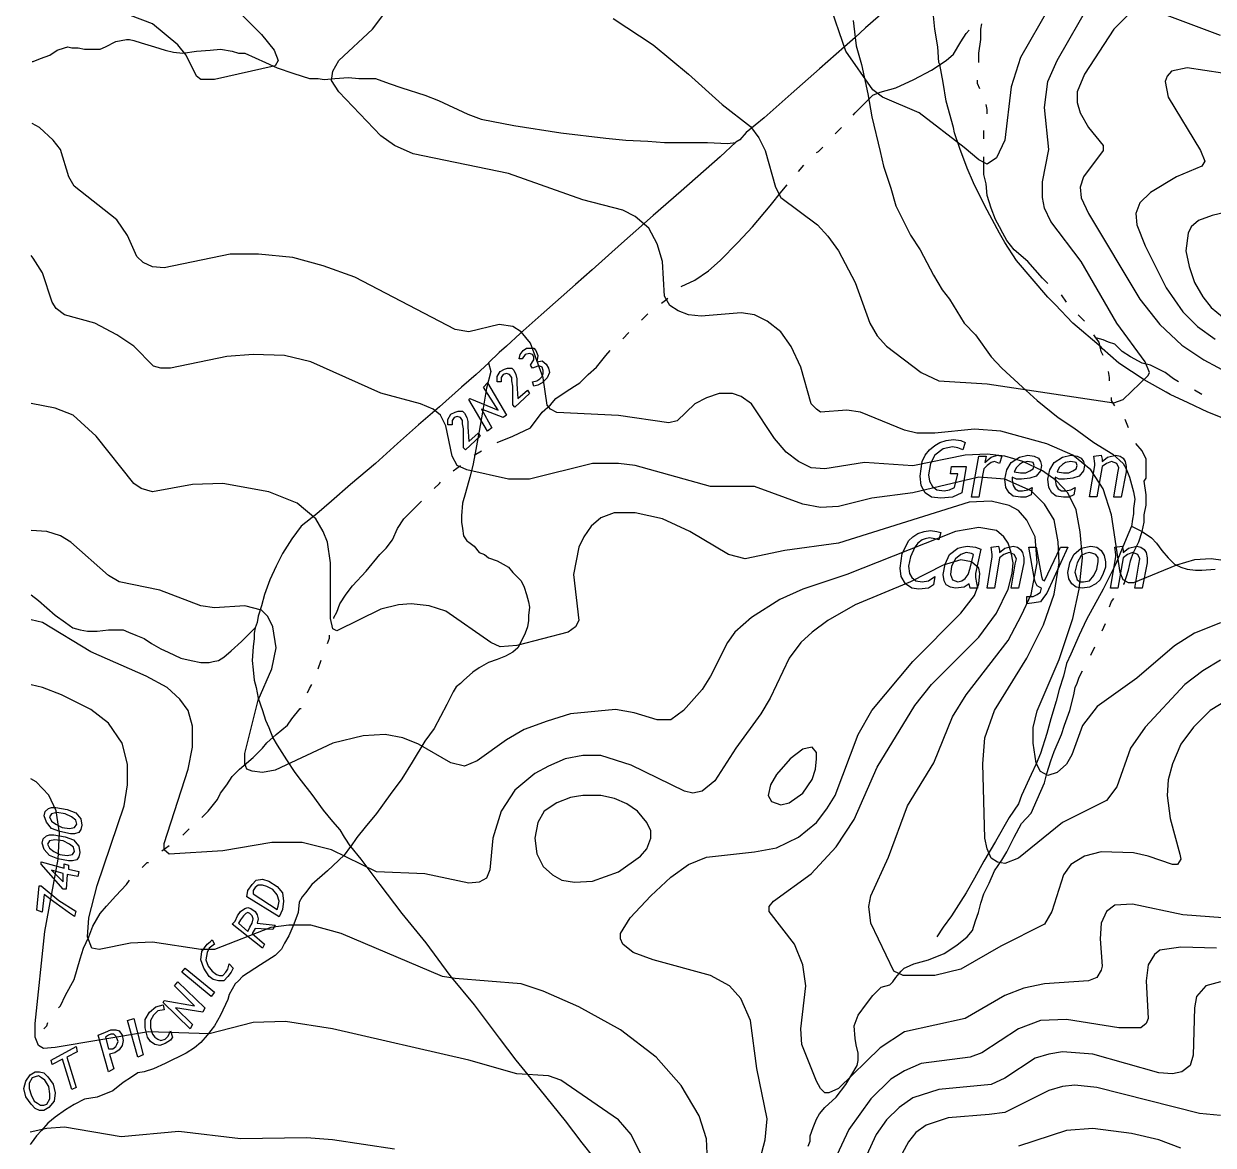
# Model space of a CAD drawing. Extents: x -4.4 to 64.9, y -5.9 to 77.3.
# Drawn here: x 0.01 to 6, y 19.39 to 25.04 of the extents above; entities that cross this region are included whole.
import ezdxf

# ---------------------------------------------------------------- set-up
doc = ezdxf.new("R2010")
doc.units = 0
for name, color, linetype in [('7000-7200', 7, 'CONTINUOUS'), ('7200-7400', 7, 'CONTINUOUS'), ('7400-7600', 7, 'CONTINUOUS'), ('Elevations', 7, 'CONTINUOUS'), ('Labels', 7, 'CONTINUOUS'), ('roads', 7, 'CONTINUOUS'), ('topo', 7, 'CONTINUOUS'), ('water', 7, 'CONTINUOUS')]:
    doc.layers.add(name, color=color, linetype=linetype)

msp = doc.modelspace()

# ---------------------------------------------------------------- linework, layer by layer
at = {"layer": '7000-7200', "color": 2}
for points in [[(2.973785, 25.065234), (3.174135, 24.933423), (3.353404, 24.785794), (3.522123, 24.632894), (3.664514, 24.522174), (3.706694, 24.464174), (3.738333, 24.400902), (3.791054, 24.216373), (3.817433, 24.163642), (4.001961, 24.026564), (4.054692, 23.968562), (4.107413, 23.894754), (4.191773, 23.736573), (4.265581, 23.530952), (4.302493, 23.467682), (4.349941, 23.414953), (4.523942, 23.283143), (4.613572, 23.240974), (4.856102, 23.225152), (5.494113, 23.13024), (5.541561, 23.146062), (5.668103, 23.267332), (5.673368, 23.283154), (5.652281, 23.335882), (5.509922, 23.530962), (5.330622, 23.842033), (5.177722, 24.042394), (5.146083, 24.110934), (5.135552, 24.163653), (5.135552, 24.242744), (5.167183, 24.406193), (5.146096, 24.617085), (5.161918, 24.748892), (5.209368, 24.854345), (5.378088, 25.149604)], [(5.167247, 25.117481), (5.024898, 24.86968), (4.977437, 24.72205), (4.945806, 24.453152), (4.903627, 24.363521), (4.856176, 24.331891), (4.813996, 24.352978), (4.740178, 24.416248), (4.513467, 24.590238), (4.328928, 24.669319), (4.281477, 24.706228), (4.144346, 24.901308), (4.059987, 25.14912)], [(6.031947, 24.980112), (5.763059, 25.08028), (5.652339, 25.101368), (5.567979, 25.085546), (5.494169, 25.011724), (5.346528, 24.785016), (5.30963, 24.695375), (5.30963, 24.642654), (5.325452, 24.589936), (5.367621, 24.516115), (5.441442, 24.426484), (5.441442, 24.400132), (5.341261, 24.268324), (5.325439, 24.215593), (5.330704, 24.162872), (5.367603, 24.083783), (5.625952, 23.651443), (5.726134, 23.524903), (5.836854, 23.419454), (5.947572, 23.345643), (6.084703, 23.271824)], [(1.096865, 25.09088), (1.202315, 24.98543), (1.265585, 24.906338), (1.286672, 24.853617), (1.27085, 24.827265), (0.96505, 24.758714), (0.896509, 24.758714), (0.875422, 24.774536), (0.822693, 24.879986), (0.780511, 24.932717), (0.653982, 25.038167), (0.543251, 25.080336)], [(6.142723, 22.32278), (5.984505, 22.343867), (5.900153, 22.338602), (5.810515, 22.312249), (5.594345, 22.222619), (5.567993, 22.222619), (5.54164, 22.238441), (5.525818, 22.27534), (5.483638, 22.565331), (5.441458, 22.697141), (5.378189, 22.792042), (5.288558, 22.865861), (5.156748, 22.923852), (4.924756, 22.987122), (4.792949, 22.997679), (4.592598, 22.976592), (4.502968, 22.976592), (4.439698, 22.992414), (4.218247, 23.082054), (4.149667, 23.092585), (4.017857, 23.082054), (3.99677, 23.097877), (3.970391, 23.124255), (3.917673, 23.308786), (3.870222, 23.414236), (3.817493, 23.488055), (3.748953, 23.540776), (3.685681, 23.572407), (3.617143, 23.582964), (3.416793, 23.567142), (3.353523, 23.572407), (3.300791, 23.593494), (3.258611, 23.619873), (3.232259, 23.667313), (3.221729, 23.841313), (3.19535, 23.930944), (3.15317, 24.010033), (3.084629, 24.068024), (3.02136, 24.099663), (2.821009, 24.152384), (2.446671, 24.284194), (1.966831, 24.384373), (1.87192, 24.426553), (1.803379, 24.474004), (1.592491, 24.695444), (1.555581, 24.753443), (1.560846, 24.800894), (1.592477, 24.853622), (1.761197, 25.011793), (1.813928, 25.080333)], [(6.042573, 24.790181), (5.863273, 24.816533), (5.784181, 24.800711), (5.763094, 24.774332), (5.752537, 24.74798), (5.768359, 24.668898), (5.931808, 24.4), (5.952895, 24.347279), (5.937073, 24.320926), (5.810534, 24.268197), (5.678723, 24.189108), (5.626005, 24.136387), (5.604918, 24.083658), (5.610183, 24.025667), (5.652363, 23.920217), (5.757813, 23.709318), (5.842175, 23.588057), (5.915983, 23.514238), (6.005664, 23.450968)], [(6.032, 22.022189), (5.90019, 21.96946), (5.800011, 21.906191), (5.610202, 21.742749), (5.409851, 21.60039), (5.33604, 21.50549), (5.283312, 21.35786), (5.256959, 21.31041), (5.209509, 21.26823), (5.162058, 21.252408), (5.125149, 21.273495), (5.104062, 21.315675), (5.08824, 21.415854), (5.08824, 21.494946), (5.109327, 21.579295), (5.220047, 21.837645), (5.288585, 22.043274), (5.320226, 22.190906), (5.336048, 22.349074), (5.325491, 22.480884), (5.304404, 22.591604), (5.262224, 22.675964), (5.204233, 22.739234), (5.135682, 22.786684), (5.035513, 22.834145), (4.945883, 22.860498), (4.856242, 22.871028), (4.745522, 22.865763), (4.481905, 22.813031), (4.239374, 22.828853), (4.038974, 22.797215), (3.970433, 22.80248), (3.907163, 22.834111), (3.843894, 22.881561), (3.785894, 22.950101), (3.669904, 23.124102), (3.617172, 23.161001), (3.574992, 23.176823), (3.506455, 23.176823), (3.443182, 23.155736), (3.385193, 23.124107), (3.295553, 23.039748), (3.253383, 23.029191), (3.000304, 23.0661), (2.689223, 23.081922), (2.657595, 23.097744), (2.641772, 23.118832), (2.620685, 23.255923), (2.557415, 23.429913), (2.509965, 23.487901), (2.467785, 23.51428), (2.399245, 23.524811), (2.246297, 23.487901), (2.177757, 23.498458), (1.671606, 23.762079), (1.513425, 23.820081), (1.360525, 23.86226), (1.186535, 23.878083), (1.044176, 23.878083), (0.712015, 23.809542), (0.654016, 23.814807), (0.606566, 23.835895), (0.574935, 23.867526), (0.527476, 23.972975), (0.474756, 24.052065), (0.258535, 24.220784), (0.232183, 24.268234), (0.190003, 24.405326), (0.153104, 24.452776), (0.084553, 24.516046), (0.047533, 24.537186)]]:
    msp.add_lwpolyline(points, dxfattribs=at)
at = {"layer": '7200-7400', "color": 2}
for points in [[(6.195465, 24.121549), (5.989794, 24.074099), (5.921254, 24.047747), (5.884355, 24.016108), (5.868533, 23.984477), (5.857976, 23.894839), (5.873798, 23.815757), (5.900151, 23.736668), (5.94233, 23.662857), (5.98451, 23.610128), (6.042552, 23.562678)], [(6.031971, 21.833356), (5.94233, 21.780625), (5.8527, 21.712084), (5.652352, 21.495914), (5.578531, 21.390465), (5.509991, 21.195385), (5.457272, 21.126844), (5.235822, 21.016124), (5.014381, 20.836856), (4.945841, 20.810503), (4.908931, 20.815769), (4.877301, 20.836856), (4.856213, 20.884304), (4.845656, 20.937035), (4.835126, 21.311375), (4.845656, 21.443186), (4.893117, 21.580274), (5.056556, 21.843894), (5.140915, 22.012614), (5.193647, 22.165514), (5.219999, 22.323685), (5.214734, 22.429134), (5.193647, 22.539854), (5.146186, 22.618946), (5.077646, 22.687484), (4.945836, 22.745486), (4.814025, 22.756016), (4.481868, 22.676938), (4.276236, 22.650585), (4.107516, 22.608405), (4.017847, 22.60314), (3.928206, 22.618962), (3.685675, 22.7086), (3.464235, 22.7086), (3.084616, 22.814042), (3.000256, 22.824599), (2.868446, 22.824599), (2.552097, 22.74551), (2.446648, 22.74551), (2.235756, 22.792957), (2.188255, 22.814045), (2.161903, 22.861503), (2.130264, 23.014393), (2.103912, 23.067124), (2.067002, 23.098752), (2.003732, 23.125131), (1.803382, 23.177852), (1.450131, 23.336031), (1.318321, 23.367662), (1.160143, 23.372927), (1.028333, 23.36237), (0.743623, 23.304381), (0.696172, 23.304381), (0.659263, 23.314912), (0.559081, 23.415093), (0.474721, 23.473093), (0.363961, 23.531092), (0.211061, 23.573264), (0.168881, 23.604903), (0.147794, 23.636534), (0.100344, 23.784163), (0.052885, 23.857974), (0.042276, 23.871362)], [(6.074228, 21.638043), (5.97928, 21.580044), (5.894917, 21.495695), (5.83165, 21.411335), (5.789467, 21.311153), (5.76838, 21.232064), (5.763115, 21.152985), (5.778937, 21.036984), (5.826387, 20.857724), (5.831653, 20.831371), (5.815831, 20.805019), (5.789452, 20.805019), (5.668193, 20.847188), (5.594372, 20.86301), (5.430933, 20.868275), (5.346573, 20.847188), (5.278033, 20.805019), (5.241124, 20.752287), (5.183122, 20.567748), (5.146212, 20.504478), (4.924772, 20.393758), (4.724422, 20.277767), (4.592612, 20.246129), (4.434433, 20.246129), (4.386983, 20.267216), (4.270992, 20.509746), (4.260435, 20.594106), (4.270992, 20.646827), (4.360622, 20.841907), (4.455523, 21.100256), (4.587344, 21.316426), (4.682242, 21.548416), (4.750782, 21.659136), (4.961684, 21.933308), (5.030222, 22.059847), (5.077672, 22.165286), (5.109314, 22.323468), (5.098757, 22.455278), (5.056577, 22.539637), (5.014397, 22.587088), (4.966947, 22.61344), (4.877316, 22.634528), (4.766596, 22.629262), (4.107538, 22.423634), (3.838597, 22.386724), (3.638246, 22.344544), (3.553886, 22.365632), (3.358807, 22.48163), (3.221729, 22.5449), (3.084637, 22.576531), (2.979188, 22.576531), (2.910647, 22.550178), (2.863197, 22.507999), (2.826288, 22.45527), (2.799935, 22.402549), (2.773583, 22.265468), (2.799935, 22.033479), (2.784113, 22.00184), (2.747212, 21.975488), (2.488862, 21.906947), (2.404502, 21.901682), (2.357044, 21.922769), (2.130293, 22.08094), (2.045933, 22.107292), (1.956293, 22.117849), (1.893023, 22.112584), (1.803393, 22.091497), (1.581952, 21.980785), (1.560865, 21.991315), (1.550308, 22.044044), (1.550308, 22.323476), (1.534486, 22.428925), (1.513399, 22.481654), (1.476489, 22.544924), (1.381588, 22.624005), (1.239229, 22.682004), (1.00724, 22.724184), (0.85434, 22.718919), (0.65399, 22.68201), (0.59599, 22.697832), (0.559078, 22.724211), (0.369229, 22.96146), (0.253238, 23.06691), (0.163611, 23.103822), (0.042379, 23.127132)], [(6.111066, 20.53082), (5.842127, 20.551908), (5.589048, 20.604626), (5.499418, 20.599361), (5.457238, 20.56773), (5.430886, 20.50973), (5.42562, 20.430638), (5.436151, 20.293558), (5.430886, 20.27247), (5.409798, 20.235561), (5.367618, 20.219739), (5.146178, 20.203917), (5.040728, 20.18283), (4.945828, 20.145918), (4.745467, 20.029919), (4.439666, 19.961379), (4.318397, 19.882289), (4.107509, 19.676669), (4.060008, 19.655581), (4.038921, 19.655581), (4.017833, 19.676669), (3.996746, 19.713578), (3.922935, 19.898109), (3.91767, 19.977198), (3.944023, 20.193368), (3.9282, 20.298818), (3.886021, 20.40427), (3.759481, 20.567719), (3.759481, 20.594072), (3.780568, 20.620424), (3.970378, 20.757505), (4.096917, 20.894596), (4.186598, 21.031676), (4.302588, 21.295297), (4.492398, 21.606375), (4.576758, 21.711825), (4.814017, 21.949085), (4.903648, 22.070346), (4.961647, 22.191615), (4.982734, 22.270704), (4.988, 22.323425), (4.977443, 22.376146), (4.961621, 22.423604), (4.940533, 22.455235), (4.903635, 22.486874), (4.814004, 22.502696), (4.698006, 22.481609), (4.149625, 22.265439), (3.928185, 22.191628), (3.812194, 22.138907), (3.669835, 22.049269), (3.585475, 21.975458), (3.548566, 21.922738), (3.464203, 21.754018), (3.422034, 21.685467), (3.327125, 21.580028), (3.263855, 21.53257), (3.195315, 21.53257), (3.079324, 21.569479), (2.984416, 21.585301), (2.757705, 21.564214), (2.641704, 21.527305), (2.525716, 21.485125), (2.436085, 21.432404), (2.288456, 21.326954), (2.225136, 21.300602), (2.156595, 21.316424), (1.993154, 21.411335), (1.914065, 21.442966), (1.824435, 21.458788), (1.713715, 21.453523), (1.560815, 21.416613), (1.270823, 21.279533), (1.207554, 21.268976), (1.154835, 21.274241), (1.128456, 21.284798), (1.117926, 21.311151), (1.117926, 21.363879), (1.186466, 21.63277), (1.255007, 21.790941), (1.276094, 21.89639), (1.260272, 22.00184), (1.233893, 22.054569), (1.202264, 22.0862), (1.117902, 22.107287), (0.965005, 22.096757), (0.896464, 22.107287), (0.690833, 22.186376), (0.485215, 22.228556), (0.432483, 22.260187), (0.242634, 22.428907), (0.189903, 22.460548), (0.121362, 22.481635), (0.042323, 22.486292)], [(3.69088, 19.233785), (3.73833, 19.418327), (3.748887, 19.523776), (3.696158, 19.776856), (3.664527, 20.019386), (3.617069, 20.130106), (3.559078, 20.193376), (3.464169, 20.246105), (3.174188, 20.325186), (3.074009, 20.362095), (3.021288, 20.404275), (3.010731, 20.430628), (3.010731, 20.457007), (3.058179, 20.536085), (3.163631, 20.646806), (3.263811, 20.741714), (3.353441, 20.804987), (3.443071, 20.841886), (3.685609, 20.868265), (3.796329, 20.889352), (3.90705, 20.94207), (3.99668, 21.015891), (4.049401, 21.084432), (4.091581, 21.152972), (4.207619, 21.45877), (4.276159, 21.580041), (4.481791, 21.827842), (4.724321, 22.07038), (4.792861, 22.160011), (4.813949, 22.218002), (4.81924, 22.270731), (4.813949, 22.297083), (4.777047, 22.328722), (4.724318, 22.339253), (4.634688, 22.3129), (4.471247, 22.22854), (4.191807, 22.11255), (4.054677, 22.03346), (3.975587, 21.975461), (3.917588, 21.92274), (3.859597, 21.843651), (3.764688, 21.643301), (3.717238, 21.564211), (3.590698, 21.390221), (3.485248, 21.22677), (3.421978, 21.174051), (3.374528, 21.163521), (3.332348, 21.174051), (3.063457, 21.305862), (2.910557, 21.353309), (2.820917, 21.353309), (2.731286, 21.337487), (2.646927, 21.300578), (2.578386, 21.263668), (2.478207, 21.179306), (2.409667, 21.073856), (2.367487, 20.936776), (2.351665, 20.778597), (2.335843, 20.736417), (2.298931, 20.71533), (2.246162, 20.710065), (2.024722, 20.757515), (1.782191, 20.768046), (1.555473, 20.878766), (1.40784, 20.915675), (1.25494, 20.915675), (1.007142, 20.873498), (0.738241, 20.857676), (0.711888, 20.878763), (0.711888, 20.910405), (0.83316, 21.284743), (0.854247, 21.395473), (0.854247, 21.500915), (0.83316, 21.580004), (0.79098, 21.638004), (0.72771, 21.696003), (0.622258, 21.753994), (0.342771, 21.875263), (0.100241, 22.022893), (0.042209, 22.036704)], [(3.448334, 19.312583), (3.443068, 19.423304), (3.406159, 19.539294), (3.316529, 19.692205), (3.189989, 19.834553), (3.010729, 19.971634), (2.799829, 20.087635), (2.620569, 20.166724), (2.509849, 20.203623), (2.17764, 20.229976), (2.114371, 20.240533), (1.602939, 20.456703), (1.450039, 20.498882), (1.339319, 20.498882), (1.249688, 20.488326), (0.96497, 20.377605), (0.89643, 20.377605), (0.6539, 20.414517), (0.543179, 20.409252), (0.384959, 20.377611), (0.3481, 20.382902), (0.326959, 20.440891), (0.332251, 20.535802), (0.374431, 20.699243), (0.511551, 21.099952), (0.527373, 21.205402), (0.527373, 21.310852), (0.501021, 21.416301), (0.43248, 21.516473), (0.3428, 21.585013), (0.19517, 21.658832), (0.10027, 21.695744), (0.04235, 21.70937)], [(6.010826, 20.383199), (5.831528, 20.388464), (5.726076, 20.372642), (5.699723, 20.351554), (5.668085, 20.298834), (5.657554, 20.219744), (5.668085, 20.029935), (5.657554, 20.003582), (5.631175, 19.982495), (5.520455, 19.982495), (5.256835, 20.024675), (5.125025, 20.01941), (5.014304, 19.97723), (4.829765, 19.855961), (4.771764, 19.834873), (4.523965, 19.803235), (4.439606, 19.766325), (4.371065, 19.724145), (4.270883, 19.623974), (4.160166, 19.471074), (4.086305, 19.312893)], [(6.031895, 20.214188), (5.958076, 20.193101), (5.910625, 20.140369), (5.900095, 20.082381), (5.89483, 19.84511), (5.879008, 19.792389), (5.836828, 19.760761), (5.789377, 19.750204), (5.720827, 19.755469), (5.388669, 19.850381), (5.235769, 19.860911), (5.167228, 19.850381), (5.098688, 19.829293), (4.945788, 19.729112), (4.877237, 19.697483), (4.613617, 19.671104), (4.481809, 19.628924), (4.413269, 19.581474), (4.349999, 19.518204), (4.297268, 19.444393), (4.249817, 19.338944)]]:
    msp.add_lwpolyline(points, dxfattribs=at)
at = {"layer": '7400-7600', "color": 2}
for points in [[(1.871859, 19.370524), (1.560788, 19.417964), (1.428978, 19.428521), (1.09681, 19.423256), (0.785739, 19.460168), (0.495748, 19.433815), (0.21099, 19.481266), (0.12136, 19.476001), (0.037018, 19.456157)], [(5.831549, 19.375803), (5.720827, 19.417975), (5.583738, 19.449614), (5.388658, 19.475966), (5.256848, 19.465409), (5.014318, 19.386328)]]:
    msp.add_lwpolyline(points, dxfattribs=at)
at = {"layer": 'Elevations', "color": 1}
for points in [[(0.266685, 21.065671), (0.293037, 21.034054), (0.298302, 21.002409), (0.293037, 20.981243), (0.282507, 20.965368), (0.261419, 20.960076), (0.240332, 20.960076), (0.187601, 20.970659), (0.145421, 20.986534), (0.119068, 21.018179), (0.108538, 21.049796), (0.113803, 21.070963), (0.129625, 21.086838), (0.145447, 21.09213), (0.166535, 21.09213), (0.224536, 21.081546)], [(0.198144, 20.991853), (0.235054, 20.986561), (0.261406, 20.991853), (0.271937, 21.007728), (0.266671, 21.028894), (0.245584, 21.044769), (0.213953, 21.060644), (0.171773, 21.065936), (0.145421, 21.060644), (0.134864, 21.044769), (0.145421, 21.023603), (0.166508, 21.007728)], [(0.256144, 20.928591), (0.282496, 20.896973), (0.287761, 20.865329), (0.282496, 20.844162), (0.271939, 20.828287), (0.250852, 20.822995), (0.229765, 20.822995), (0.177046, 20.833579), (0.134867, 20.849454), (0.108514, 20.881071), (0.097957, 20.912716), (0.103222, 20.933882), (0.119044, 20.949757), (0.134867, 20.955049), (0.155954, 20.955049), (0.213943, 20.944466)], [(0.187593, 20.854772), (0.224505, 20.84948), (0.250857, 20.854772), (0.261414, 20.870647), (0.256149, 20.891814), (0.235062, 20.907689), (0.203423, 20.923564), (0.161243, 20.928855), (0.13489, 20.923564), (0.12436, 20.907689), (0.13489, 20.886522), (0.155978, 20.870647)], [(0.092695, 20.817863), (0.208685, 20.786245), (0.208685, 20.807411), (0.229773, 20.80212), (0.229773, 20.780953), (0.282504, 20.77037), (0.277239, 20.743911), (0.22451, 20.754495), (0.219245, 20.680676), (0.203423, 20.680676), (0.092695, 20.8072)], [(0.145413, 20.775688), (0.203415, 20.717691), (0.203415, 20.759892)], [(0.092695, 20.696604), (0.182325, 20.622785), (0.266685, 20.57008), (0.261419, 20.543622), (0.235067, 20.559497), (0.198158, 20.585955), (0.155978, 20.617599), (0.108527, 20.654509), (0.097997, 20.564868), (0.071618, 20.575451), (0.082175, 20.69671)]]:
    msp.add_lwpolyline(points, close=True, dxfattribs=at)
at = {"layer": 'Labels', "color": 6}
for points in [[(2.583657, 23.393872), (2.594187, 23.367414), (2.588922, 23.33577), (2.615274, 23.341061), (2.636362, 23.325186), (2.646919, 23.30402), (2.652184, 23.282853), (2.641627, 23.256395), (2.615274, 23.229936), (2.594187, 23.219353), (2.5731, 23.214061), (2.567835, 23.235228), (2.588922, 23.24052), (2.604744, 23.251103), (2.615274, 23.261686), (2.62054, 23.277561), (2.62054, 23.293436), (2.615274, 23.309311), (2.604744, 23.314603), (2.594187, 23.314603), (2.567835, 23.30402), (2.557278, 23.319895), (2.567835, 23.33577), (2.5731, 23.346353), (2.5731, 23.362228), (2.567835, 23.372811), (2.552013, 23.378103), (2.530925, 23.372811), (2.515103, 23.351645), (2.499281, 23.351645), (2.504546, 23.372811), (2.520368, 23.393978), (2.53619, 23.404561), (2.557278, 23.404561), (2.5731, 23.404561)], [(2.472929, 23.293701), (2.483485, 23.272534), (2.488751, 23.251368), (2.488751, 23.224909), (2.494016, 23.151091), (2.541466, 23.193265), (2.552023, 23.17739), (2.478204, 23.108837), (2.467674, 23.11942), (2.467674, 23.214326), (2.462409, 23.240784), (2.462409, 23.256659), (2.451852, 23.272534), (2.43603, 23.277826), (2.420234, 23.272534), (2.409677, 23.256659), (2.409677, 23.235493), (2.38859, 23.235493), (2.38859, 23.261951), (2.404412, 23.288409), (2.425499, 23.298993), (2.441321, 23.304284), (2.462409, 23.304284)], [(2.341118, 23.230413), (2.436027, 23.06698), (2.420205, 23.056396), (2.309485, 23.098571), (2.362206, 23.003665), (2.341118, 22.98779), (2.246218, 23.145958), (2.251483, 23.151249), (2.393842, 23.093253), (2.320023, 23.209246)], [(2.225128, 23.07751), (2.235658, 23.056343), (2.240923, 23.035177), (2.240923, 23.008718), (2.246189, 22.934926), (2.293639, 22.977101), (2.304169, 22.961226), (2.230359, 22.892672), (2.219802, 22.903255), (2.219802, 22.998188), (2.214537, 23.024646), (2.214537, 23.040521), (2.204006, 23.056396), (2.188184, 23.061688), (2.172362, 23.056396), (2.161832, 23.040521), (2.161832, 23.019355), (2.140744, 23.019355), (2.140744, 23.045813), (2.156566, 23.072271), (2.177654, 23.082855), (2.193476, 23.088146), (2.214563, 23.088146)], [(4.745408, 22.929899), (4.734851, 22.89299), (4.708499, 22.903573), (4.682146, 22.908865), (4.634695, 22.898281), (4.592515, 22.866637), (4.571428, 22.824463), (4.560871, 22.766466), (4.566136, 22.734822), (4.581958, 22.708363), (4.603045, 22.692488), (4.639955, 22.687197), (4.666307, 22.692488), (4.69266, 22.703072), (4.708482, 22.771625), (4.67157, 22.771625), (4.676835, 22.808535), (4.750657, 22.808535), (4.729569, 22.676719), (4.68212, 22.655553), (4.624121, 22.650261), (4.576669, 22.655553), (4.545028, 22.676719), (4.523941, 22.713629), (4.518676, 22.761095), (4.523941, 22.797978), (4.529206, 22.834887), (4.545028, 22.866531), (4.566116, 22.89299), (4.592468, 22.914156), (4.618847, 22.930031), (4.650475, 22.940615), (4.687387, 22.945906), (4.724286, 22.940615)], [(4.929939, 22.861345), (4.919409, 22.824436), (4.893056, 22.835019), (4.877234, 22.829728), (4.856147, 22.813853), (4.840325, 22.797978), (4.835059, 22.771519), (4.813972, 22.655526), (4.77706, 22.655526), (4.813973, 22.86116), (4.850882, 22.86116), (4.845617, 22.829516), (4.877248, 22.855974), (4.908887, 22.866558)], [(5.125027, 22.834993), (5.130292, 22.813826), (5.125027, 22.787368), (5.10394, 22.76091), (5.072301, 22.750326), (5.030121, 22.745035), (5.003768, 22.745035), (4.982681, 22.755618), (4.982681, 22.739743), (4.987946, 22.713285), (4.998477, 22.69741), (5.014299, 22.686826), (5.035386, 22.686826), (5.061765, 22.692118), (5.082852, 22.702701), (5.077587, 22.665792), (5.051234, 22.655209), (5.024882, 22.655209), (4.987973, 22.6605), (4.966886, 22.676375), (4.951064, 22.702834), (4.945798, 22.745008), (4.956355, 22.792448), (4.977442, 22.829357), (5.019622, 22.855816), (5.061801, 22.866399), (5.093432, 22.861107), (5.11452, 22.850524)], [(4.993207, 22.782261), (5.024848, 22.77697), (5.0512, 22.77697), (5.072288, 22.787553), (5.08811, 22.798136), (5.093375, 22.814011), (5.08811, 22.829886), (5.061757, 22.835178), (5.035378, 22.829886), (5.019556, 22.819303), (5.003734, 22.803428)], [(5.341197, 22.834993), (5.346462, 22.813826), (5.341197, 22.787368), (5.32011, 22.76091), (5.288471, 22.750326), (5.246291, 22.745035), (5.219938, 22.745035), (5.198851, 22.755618), (5.198851, 22.739743), (5.204116, 22.713285), (5.214673, 22.69741), (5.230495, 22.686826), (5.251582, 22.686826), (5.277961, 22.692118), (5.299049, 22.702701), (5.293783, 22.665792), (5.267431, 22.655209), (5.241078, 22.655209), (5.204168, 22.6605), (5.183081, 22.676375), (5.167259, 22.702834), (5.161994, 22.745008), (5.17255, 22.792448), (5.193638, 22.829357), (5.235818, 22.855816), (5.277998, 22.866399), (5.309629, 22.861107), (5.330716, 22.850524)], [(5.209387, 22.782261), (5.241018, 22.77697), (5.267371, 22.77697), (5.288458, 22.787553), (5.30428, 22.798136), (5.309545, 22.814011), (5.30428, 22.829886), (5.277927, 22.835178), (5.251548, 22.829886), (5.235726, 22.819303), (5.219904, 22.803428)], [(5.552089, 22.834993), (5.557354, 22.808535), (5.557354, 22.782076), (5.530975, 22.655526), (5.494073, 22.655526), (5.51516, 22.776811), (5.520425, 22.803269), (5.509869, 22.824436), (5.483516, 22.835019), (5.457164, 22.824436), (5.436076, 22.808561), (5.409724, 22.655632), (5.372815, 22.655632), (5.399167, 22.813826), (5.399167, 22.82441), (5.393902, 22.861319), (5.430812, 22.866611), (5.436077, 22.845444), (5.436077, 22.834861), (5.46243, 22.856027), (5.50461, 22.866611), (5.525697, 22.861319), (5.541519, 22.850736)], [(4.624139, 22.476456), (4.613609, 22.439547), (4.592521, 22.444838), (4.566169, 22.45013), (4.545082, 22.444838), (4.529259, 22.439547), (4.508172, 22.423672), (4.49235, 22.402505), (4.471263, 22.355065), (4.460732, 22.307599), (4.465998, 22.27069), (4.476528, 22.249523), (4.497615, 22.233648), (4.529256, 22.228356), (4.560884, 22.233648), (4.592526, 22.254815), (4.587261, 22.21264), (4.560882, 22.196765), (4.513434, 22.191473), (4.476522, 22.196765), (4.444894, 22.217932), (4.423807, 22.254841), (4.418541, 22.297016), (4.429072, 22.370834), (4.444894, 22.402479), (4.460716, 22.434096), (4.481803, 22.455263), (4.508156, 22.471138), (4.539784, 22.481721), (4.571425, 22.487013), (4.603056, 22.481721)], [(4.824498, 22.392107), (4.798119, 22.270848), (4.798119, 22.249682), (4.803384, 22.223223), (4.808649, 22.196765), (4.771769, 22.196765), (4.766504, 22.217932), (4.740125, 22.202057), (4.697955, 22.196765), (4.671576, 22.202057), (4.650489, 22.21264), (4.639958, 22.233807), (4.634693, 22.265424), (4.645224, 22.318156), (4.666311, 22.365622), (4.708491, 22.39724), (4.729578, 22.402531), (4.755931, 22.407823), (4.798111, 22.402531)], [(5.035389, 22.376285), (5.040654, 22.349826), (5.040654, 22.323368), (5.014302, 22.196844), (4.9774, 22.196844), (4.998487, 22.318103), (5.003779, 22.344561), (4.993222, 22.365728), (4.966869, 22.376311), (4.940517, 22.365728), (4.91943, 22.349853), (4.893051, 22.19695), (4.856152, 22.19695), (4.882504, 22.355118), (4.882504, 22.365701), (4.877239, 22.402611), (4.914148, 22.407903), (4.919414, 22.386736), (4.919414, 22.376153), (4.945766, 22.397319), (4.987946, 22.407903), (5.009033, 22.402611), (5.024855, 22.392028)], [(5.262108, 22.402664), (5.156658, 22.170651), (5.140836, 22.149484), (5.125014, 22.128317), (5.093375, 22.123026), (5.056466, 22.117734), (5.056466, 22.154643), (5.088105, 22.154643), (5.109192, 22.165227), (5.125014, 22.17581), (5.130279, 22.196977), (5.119722, 22.202268), (5.109192, 22.20756), (5.098635, 22.228727), (5.09337, 22.249893), (5.067017, 22.402796), (5.103928, 22.402796), (5.13028, 22.255159), (5.135545, 22.239284), (5.146076, 22.233992), (5.225168, 22.402717)], [(5.430827, 22.386842), (5.446649, 22.360383), (5.451914, 22.328739), (5.451914, 22.302281), (5.441357, 22.270637), (5.425535, 22.239019), (5.404448, 22.217852), (5.372818, 22.201977), (5.335908, 22.196686), (5.304277, 22.201977), (5.28319, 22.217852), (5.267368, 22.244311), (5.262102, 22.275928), (5.272633, 22.323395), (5.29372, 22.365569), (5.33063, 22.397187), (5.37808, 22.40777), (5.409719, 22.402479)], [(5.657538, 22.376285), (5.662803, 22.349826), (5.662803, 22.323368), (5.636451, 22.196844), (5.599542, 22.196844), (5.620629, 22.318103), (5.625894, 22.344561), (5.615364, 22.365728), (5.589011, 22.376311), (5.562632, 22.365728), (5.541545, 22.349853), (5.515192, 22.19695), (5.478294, 22.19695), (5.504647, 22.355118), (5.504647, 22.365701), (5.499382, 22.402611), (5.536283, 22.407903), (5.541548, 22.386736), (5.541548, 22.376153), (5.567927, 22.397319), (5.610106, 22.407903), (5.631193, 22.402611), (5.646989, 22.392028)], [(4.682139, 22.239204), (4.708491, 22.228621), (4.729579, 22.233913), (4.745401, 22.244496), (4.761223, 22.265663), (4.771753, 22.29728), (4.787575, 22.365834), (4.777018, 22.371125), (4.750666, 22.376417), (4.724313, 22.365834), (4.697961, 22.344667), (4.676874, 22.307784), (4.671608, 22.265583)], [(5.309558, 22.239204), (5.32538, 22.228621), (5.341202, 22.228621), (5.372833, 22.233913), (5.39392, 22.260371), (5.409743, 22.291989), (5.415008, 22.328898), (5.415008, 22.350065), (5.404451, 22.36594), (5.388629, 22.371231), (5.372807, 22.376523), (5.351719, 22.371231), (5.330632, 22.360648), (5.309545, 22.323739), (5.298988, 22.276299), (5.30428, 22.255132)], [(1.239147, 20.720734), (1.281327, 20.694276), (1.30768, 20.662631), (1.312945, 20.620457), (1.30768, 20.578282), (1.291858, 20.541373), (1.128417, 20.641544), (1.133682, 20.673162), (1.154769, 20.704806), (1.175856, 20.725973), (1.207487, 20.731264)], [(1.160058, 20.657472), (1.281327, 20.578362), (1.286593, 20.594237), (1.291858, 20.620695), (1.281327, 20.652339), (1.26024, 20.678798), (1.228601, 20.694673), (1.207514, 20.699964), (1.186427, 20.699964), (1.170604, 20.689381), (1.160048, 20.673506)], [(1.170607, 20.567831), (1.181138, 20.551956), (1.186403, 20.53079), (1.181138, 20.509623), (1.270768, 20.49904), (1.260237, 20.477873), (1.170607, 20.483165), (1.154785, 20.456706), (1.218055, 20.403975), (1.207524, 20.382808), (1.054614, 20.504067), (1.059879, 20.509358), (1.070409, 20.519942), (1.08094, 20.5464), (1.096762, 20.567567), (1.117849, 20.583442), (1.133671, 20.588733), (1.149493, 20.583442)], [(1.086247, 20.509835), (1.133698, 20.46766), (1.144255, 20.488827), (1.154785, 20.509993), (1.16005, 20.53116), (1.154785, 20.547035), (1.144255, 20.557618), (1.133698, 20.56291), (1.123167, 20.557618), (1.11261, 20.547035), (1.096788, 20.525868)], [(0.975527, 20.251495), (0.991349, 20.246204), (1.007171, 20.246204), (1.022993, 20.262079), (1.03355, 20.277954), (1.038815, 20.304412), (1.059903, 20.283245), (1.049346, 20.262079), (1.033524, 20.240912), (1.012437, 20.219745), (0.986084, 20.219745), (0.959732, 20.225037), (0.938644, 20.240912), (0.912292, 20.283087), (0.89647, 20.325261), (0.901735, 20.367436), (0.928087, 20.404345), (0.943909, 20.414929), (0.954466, 20.425512), (0.964997, 20.404345), (0.938644, 20.383179), (0.928087, 20.362012), (0.922822, 20.325103), (0.933379, 20.293485), (0.954466, 20.267026)], [(0.964978, 20.161855), (0.949156, 20.140688), (0.801527, 20.261946), (0.817349, 20.283113)], [(0.780447, 20.214586), (0.917528, 20.082771), (0.906997, 20.061604), (0.769909, 20.082771), (0.854269, 19.998395), (0.843738, 19.977228), (0.70665, 20.109044), (0.711915, 20.119627), (0.864815, 20.093169), (0.764644, 20.19334)], [(0.680268, 19.924603), (0.69609, 19.919311), (0.717177, 19.924603), (0.733, 19.940478), (0.743556, 19.966936), (0.754113, 19.935292), (0.743556, 19.919417), (0.717204, 19.903542), (0.690851, 19.892959), (0.664472, 19.89825), (0.643385, 19.914125), (0.627563, 19.935292), (0.617033, 19.982732), (0.617033, 20.024906), (0.63812, 20.061816), (0.669759, 20.088274), (0.70666, 20.098857), (0.711925, 20.072399), (0.680295, 20.067107), (0.659207, 20.045941), (0.643385, 20.019482), (0.643385, 19.982573), (0.653942, 19.950955), (0.664472, 19.93508)], [(0.606457, 19.845492), (0.580078, 19.834909), (0.527357, 20.019456), (0.558988, 20.030039)], [(0.485188, 19.966777), (0.50101, 19.945611), (0.506275, 19.919152), (0.50101, 19.892694), (0.485188, 19.871527), (0.464101, 19.855652), (0.437748, 19.850361), (0.458836, 19.776542), (0.432457, 19.760667), (0.379736, 19.945214), (0.416645, 19.961089), (0.442998, 19.971672), (0.46935, 19.971672)], [(0.416648, 19.935133), (0.43247, 19.877136), (0.453557, 19.877136), (0.469379, 19.88772), (0.474644, 19.898303), (0.47991, 19.914178), (0.474644, 19.930053), (0.469379, 19.940636), (0.458849, 19.95122), (0.443027, 19.95122), (0.43247, 19.945928)], [(0.221518, 19.834962), (0.268968, 19.682059), (0.247881, 19.671476), (0.20042, 19.824379), (0.147699, 19.79792), (0.142434, 19.819087), (0.268973, 19.887614), (0.274238, 19.861156)], [(0.105527, 19.755878), (0.126614, 19.734711), (0.152967, 19.697802), (0.163524, 19.655627), (0.158258, 19.613426), (0.131879, 19.581809), (0.105527, 19.565934), (0.08444, 19.565934), (0.063352, 19.576517), (0.042265, 19.597684), (0.015913, 19.634593), (0.005382, 19.676768), (0.015913, 19.713677), (0.037, 19.745295), (0.063352, 19.76117), (0.08444, 19.76117)], [(0.073888, 19.602975), (0.08971, 19.592392), (0.105532, 19.592392), (0.121354, 19.597684), (0.137176, 19.624142), (0.137176, 19.6506), (0.131911, 19.68751), (0.110824, 19.719127), (0.095028, 19.729711), (0.079206, 19.740294), (0.063384, 19.735002), (0.047562, 19.729711), (0.031766, 19.703252), (0.031766, 19.676794), (0.042297, 19.645176), (0.058119, 19.613532)]]:
    msp.add_lwpolyline(points, close=True, dxfattribs=at)
at = {"layer": 'roads', "color": 7}
for points in [[(4.560838, 25.270879), (4.48703, 25.228678), (4.371028, 25.128507), (4.244489, 25.017805), (4.191768, 24.970339)], [(6.074105, 23.040389), (5.968655, 23.082564), (5.868484, 23.13003), (5.778843, 23.172204), (5.757756, 23.182788), (5.646995, 23.24605), (5.520456, 23.330425), (5.436096, 23.404244), (5.43083, 23.409536), (5.288471, 23.530794), (5.198841, 23.6257), (5.161931, 23.66261), (5.003761, 23.84713), (4.945761, 23.936771), (4.919409, 23.984211), (4.845598, 24.121318), (4.787599, 24.237311), (4.75596, 24.31113), (4.719059, 24.411301), (4.692706, 24.490385), (4.687441, 24.516843), (4.650539, 24.648659), (4.634717, 24.743565), (4.618895, 24.833179), (4.61363, 24.843763), (4.608365, 24.922873), (4.592543, 25.012487), (4.57672, 25.181212)], [(4.181288, 25.054635), (4.191818, 24.97026)], [(0.047602, 24.848208), (0.052814, 24.848208), (0.089723, 24.864083), (0.137174, 24.879958), (0.174083, 24.906416), (0.210992, 24.916999), (0.226815, 24.922291), (0.247902, 24.916999), (0.27953, 24.916999), (0.311161, 24.911708), (0.36389, 24.911708), (0.390242, 24.911708), (0.416595, 24.922291), (0.469324, 24.948749), (0.522045, 24.959333), (0.537867, 24.959333), (0.558954, 24.954041), (0.595906, 24.943458), (0.664446, 24.922291), (0.717175, 24.906416), (0.759355, 24.895833), (0.806805, 24.890541), (0.875345, 24.901124), (0.943886, 24.906416), (0.996614, 24.911708), (1.054614, 24.901124), (1.086245, 24.890541), (1.117876, 24.890541), (1.223325, 24.843075), (1.281325, 24.816616), (1.360414, 24.790158), (1.407864, 24.774283), (1.444774, 24.7637), (1.486956, 24.7637), (1.518584, 24.758408), (1.571316, 24.7637), (1.639854, 24.768991), (1.692574, 24.7637), (1.740025, 24.7637), (1.776934, 24.7637), (1.845475, 24.737241), (1.908744, 24.716075), (2.024746, 24.679165), (2.093286, 24.652707), (2.240915, 24.584153), (2.309456, 24.557695), (2.472894, 24.526077), (2.710204, 24.489168), (2.936915, 24.46271), (3.037094, 24.452126), (3.147815, 24.446835), (3.232174, 24.441543), (3.321805, 24.441543), (3.448344, 24.441543), (3.548526, 24.436251), (3.590706, 24.441543)], [(4.19176, 24.970339), (4.139028, 24.922873), (4.012499, 24.812171), (3.87014, 24.685621), (3.73306, 24.564363), (3.643419, 24.490544), (3.611788, 24.453634), (3.590701, 24.443051)], [(4.191781, 24.970339), (4.197046, 24.928165), (4.223399, 24.833259), (4.25504, 24.685621), (4.276127, 24.569628), (4.318296, 24.395638), (4.334118, 24.321819), (4.37103, 24.211117), (4.397383, 24.121476), (4.423735, 24.068745), (4.471196, 23.973839), (4.518646, 23.90002), (4.587187, 23.773496), (4.629366, 23.699678), (4.666276, 23.652238), (4.740084, 23.530953), (4.798086, 23.472956), (4.877175, 23.362228), (4.929896, 23.304258), (5.035385, 23.209325), (5.109154, 23.140798), (5.214654, 23.056449), (5.293735, 23.003718), (5.393914, 22.929899), (5.488815, 22.871902), (5.541544, 22.824436), (5.557366, 22.797978), (5.573188, 22.755803), (5.583745, 22.718894), (5.594276, 22.682011), (5.599541, 22.645101), (5.594276, 22.597635), (5.594276, 22.571177), (5.58901, 22.544719), (5.583745, 22.507836)], [(3.590714, 24.443078), (3.511622, 24.369285), (3.316542, 24.195295), (3.174183, 24.07401), (3.016012, 23.931664), (2.868383, 23.799849), (2.784023, 23.72603), (2.610033, 23.573128), (2.504544, 23.478221), (2.436003, 23.41496), (2.399094, 23.383315), (2.346363, 23.33061)], [(2.346389, 23.33061), (2.283119, 23.272614), (2.209298, 23.209325), (2.098578, 23.109154), (1.993128, 23.01954), (1.887678, 22.924634), (1.776958, 22.824436), (1.650418, 22.719), (1.555518, 22.63465), (1.481699, 22.571362), (1.402618, 22.5081), (1.355167, 22.444838), (1.307669, 22.37102), (1.276038, 22.307758), (1.244397, 22.239204), (1.218044, 22.165385), (1.202222, 22.107389), (1.1864, 22.054657), (1.181135, 22.02304), (1.170604, 21.996581)], [(2.34636, 23.33061), (2.35689, 23.288436), (2.335803, 23.20406), (2.314716, 23.082802), (2.298894, 22.987896), (2.277806, 22.877168), (2.267276, 22.813906), (2.251454, 22.755909), (2.230367, 22.676825), (2.214571, 22.624094), (2.209306, 22.560832), (2.209306, 22.529188), (2.214571, 22.49757), (2.219836, 22.46066), (2.235658, 22.434202), (2.246215, 22.42891), (2.272568, 22.407744), (2.29892, 22.3761), (2.325299, 22.365516), (2.346386, 22.349641), (2.388566, 22.333766), (2.420194, 22.317891), (2.446547, 22.302016), (2.467634, 22.275558), (2.509814, 22.233383), (2.525636, 22.201739), (2.536167, 22.16483), (2.546724, 22.12792), (2.551989, 22.101462), (2.546724, 22.059288), (2.546724, 22.032829), (2.541458, 22.001185), (2.530901, 21.969567), (2.515079, 21.937923), (2.493992, 21.895749), (2.467613, 21.874582), (2.430714, 21.853415), (2.388534, 21.83754), (2.346355, 21.821665), (2.298904, 21.795207), (2.267263, 21.77404), (2.219812, 21.731866), (2.20399, 21.715991), (2.182903, 21.700116), (2.167081, 21.673657), (2.13545, 21.610369), (2.07218, 21.48911), (2.024732, 21.425849), (1.96146, 21.320386), (1.908742, 21.236036), (1.850742, 21.156953), (1.782202, 21.062046), (1.7242, 20.993493), (1.68202, 20.940788), (1.650381, 20.893322)], [(5.583765, 22.5081), (5.557413, 22.444838), (5.504684, 22.318288), (5.441412, 22.191764), (5.357062, 22.038835), (5.320153, 21.959778), (5.277973, 21.864845), (5.256885, 21.817405), (5.241063, 21.754144), (5.219976, 21.68559), (5.204154, 21.627593), (5.177801, 21.537979), (5.156714, 21.46416), (5.125085, 21.363989), (5.103998, 21.311258), (5.077645, 21.258526), (5.030184, 21.15309), (5.014362, 21.110889), (4.966911, 21.042361), (4.89836, 20.921076), (4.840372, 20.820905), (4.792911, 20.736556), (4.750731, 20.662737), (4.724379, 20.620563), (4.676889, 20.546744), (4.634709, 20.488747), (4.603071, 20.441308)], [(5.58372, 22.5081), (5.636448, 22.481642), (5.683899, 22.449998), (5.710252, 22.423539), (5.736604, 22.38663), (5.768243, 22.349747), (5.799874, 22.318103), (5.831512, 22.302228), (5.863143, 22.291645), (5.905323, 22.286353), (5.936962, 22.286353), (6.005502, 22.291645)], [(0.042217, 22.162528), (0.07914, 22.133821), (0.1635, 22.060002), (0.216229, 22.023093), (0.25318, 21.996634), (0.290079, 21.986051), (0.326988, 21.980759), (0.342811, 21.980759), (0.374439, 21.980759), (0.432441, 21.986051), (0.46935, 21.986051), (0.506249, 21.986051), (0.532628, 21.975468), (0.569527, 21.959593), (0.611707, 21.943718), (0.648619, 21.917259), (0.696066, 21.890801), (0.732978, 21.874926), (0.796248, 21.843282), (0.848966, 21.832698), (0.896427, 21.822115), (0.938607, 21.822115), (0.959695, 21.827407), (0.986047, 21.832698), (1.0124, 21.848573), (1.049309, 21.880218), (1.10203, 21.927657), (1.17057, 21.996211)], [(1.170607, 21.996687), (1.165342, 21.970229), (1.165342, 21.94377), (1.160077, 21.901596), (1.154811, 21.833042), (1.160077, 21.785603), (1.165342, 21.732871), (1.175899, 21.695962), (1.186429, 21.64323), (1.207516, 21.579968), (1.223339, 21.532529), (1.239161, 21.495619), (1.260248, 21.442888), (1.281335, 21.405978), (1.328786, 21.33216), (1.370965, 21.268898), (1.402596, 21.226697), (1.455325, 21.15817), (1.513317, 21.079086), (1.560775, 21.021089), (1.597676, 20.978914), (1.618764, 20.942005), (1.650403, 20.894539)], [(1.650408, 20.894724), (1.618769, 20.852549), (1.534417, 20.773465), (1.455328, 20.704912), (1.423689, 20.662737), (1.407867, 20.641571), (1.392045, 20.615112), (1.38678, 20.562381), (1.365692, 20.504384), (1.33934, 20.446388), (1.318253, 20.409478), (1.30243, 20.37786), (1.2708, 20.346216), (1.196981, 20.29875), (1.107351, 20.240753), (1.086263, 20.219587), (1.070441, 20.203712), (1.054619, 20.177253), (1.038797, 20.150795), (1.033532, 20.124337), (0.996622, 20.045253), (0.964994, 19.992521), (0.928082, 19.945081), (0.896443, 19.908172), (0.864812, 19.881714), (0.822632, 19.855255), (0.717143, 19.802524), (0.659144, 19.776066), (0.611693, 19.760191), (0.580052, 19.754899), (0.548424, 19.733732), (0.506244, 19.707274), (0.453512, 19.665099), (0.374434, 19.633455), (0.311164, 19.622872), (0.258432, 19.596414), (0.216252, 19.569955), (0.163534, 19.533072), (0.126622, 19.501428), (0.094994, 19.464519), (0.068615, 19.43806), (0.042262, 19.401151), (0.037182, 19.394272)], [(1.650403, 20.894724), (1.703123, 20.831462), (1.798032, 20.704912), (1.908752, 20.557274), (2.030024, 20.409663), (2.151283, 20.246204), (2.272552, 20.098593), (2.399094, 19.929868), (2.483454, 19.81914), (2.604763, 19.671502), (2.731302, 19.513334), (2.815662, 19.402606), (2.873653, 19.328814)]]:
    msp.add_lwpolyline(points, dxfattribs=at)
at = {"layer": 'topo', "color": 2}
for points in [[(3.949439, 21.390274), (3.928351, 21.385009), (3.865081, 21.337559), (3.796541, 21.258469), (3.76491, 21.205749), (3.754353, 21.153028), (3.770175, 21.121389), (3.817626, 21.105567), (3.859806, 21.116124), (3.928346, 21.163574), (3.975796, 21.232114), (3.991618, 21.284832), (3.996884, 21.337564), (3.996884, 21.369192), (3.975796, 21.395545), (3.949444, 21.39028), (3.949439, 21.390274)], [(2.789479, 21.147747), (2.757837, 21.142481), (2.6893, 21.116129), (2.62603, 21.073949), (2.594399, 21.01595), (2.578577, 20.936858), (2.589107, 20.857779), (2.620749, 20.794509), (2.668199, 20.752329), (2.715647, 20.72595), (2.778919, 20.71542), (2.868547, 20.720685), (3.000357, 20.768136), (3.111088, 20.847225), (3.142719, 20.884137), (3.163806, 20.936855), (3.163806, 20.973767), (3.142719, 21.015947), (3.095268, 21.073946), (3.042537, 21.110845), (2.979267, 21.137198), (2.910729, 21.15302), (2.821099, 21.15302), (2.789468, 21.147754), (2.789479, 21.147747)]]:
    msp.add_lwpolyline(points, close=True, dxfattribs=at)
for points in [[(3.116117, 19.339648), (3.063386, 19.445097), (3.000116, 19.518908), (2.710138, 19.719256), (2.646868, 19.740343), (2.488698, 19.7509), (2.246117, 19.81944), (1.560698, 19.977611), (1.323438, 20.01452), (1.159997, 20.009255), (0.938546, 19.951256), (0.632746, 19.961813), (0.163457, 19.882723), (0.105458, 19.877458), (0.079106, 19.89328), (0.063284, 19.935463), (0.063284, 20.004003), (0.110731, 20.467982), (0.179282, 20.831781), (0.184547, 20.963591), (0.168725, 21.074311), (0.131816, 21.153401), (0.068543, 21.221941), (0.040445, 21.236943)], [(6.031839, 19.540003), (5.926389, 19.550534), (5.40969, 19.682344), (5.29897, 19.692901), (5.2357, 19.687635), (5.16716, 19.666548), (4.945711, 19.555828), (4.866619, 19.545271), (4.661001, 19.529449), (4.550281, 19.49254), (4.497549, 19.45563), (4.460651, 19.40818), (4.429012, 19.350178)]]:
    msp.add_lwpolyline(points, dxfattribs=at)
at = {"layer": 'water', "color": 4}
for points in [[(4.813959, 24.843498), (4.813959, 24.890938), (4.824516, 24.959491), (4.824516, 25.012223), (4.829781, 25.038681)], [(4.181214, 24.578994), (4.191771, 24.589577), (4.281402, 24.679218), (4.318311, 24.695093), (4.39739, 24.71626), (4.487031, 24.758434), (4.576661, 24.805874), (4.650472, 24.85334), (4.687381, 24.884985), (4.72429, 24.948246), (4.750642, 24.990421), (4.766465, 25.006296)], [(4.819225, 24.711683), (4.808668, 24.738141), (4.808668, 24.754016)], [(4.856126, 24.585159), (4.856126, 24.606325), (4.850861, 24.632784)], [(4.091607, 24.485279), (4.123249, 24.516896)], [(4.840304, 24.458609), (4.840304, 24.500783)], [(3.996698, 24.390373), (4.007255, 24.395664), (4.028342, 24.416831)], [(3.907068, 24.295466), (3.93342, 24.327111)], [(5.161934, 23.731004), (5.135555, 23.757463), (5.061744, 23.841812), (4.993204, 23.899809), (4.956295, 23.947275), (4.935208, 23.984184), (4.919386, 24.015828), (4.898298, 24.052711), (4.877211, 24.110708), (4.856124, 24.173996), (4.850859, 24.231993), (4.840328, 24.279433), (4.840328, 24.332164), (4.840328, 24.369074)], [(3.316539, 23.7155), (3.385088, 23.747118), (3.453628, 23.794584), (3.511619, 23.847315), (3.601257, 23.93693), (3.675068, 24.016014), (3.764699, 24.121476), (3.822698, 24.195295), (3.84905, 24.226913)], [(5.256835, 23.636098), (5.230483, 23.673008)], [(3.216358, 23.631124), (3.237445, 23.646999), (3.248002, 23.657583)], [(3.116189, 23.546775), (3.147817, 23.578393)], [(5.346465, 23.541219), (5.320113, 23.567677), (5.314847, 23.572969)], [(3.021278, 23.451869), (3.052909, 23.483513)], [(5.404464, 23.456843), (5.393907, 23.472718)], [(5.441395, 23.367493), (5.430838, 23.38866), (5.420308, 23.436126), (5.404486, 23.457293)], [(5.82103, 23.235413), (5.794651, 23.251288), (5.752471, 23.282906), (5.67866, 23.319815), (5.63648, 23.330399), (5.578481, 23.362016), (5.536301, 23.388475), (5.499399, 23.425384), (5.467761, 23.435968), (5.441408, 23.446551), (5.4045, 23.457134)], [(2.388569, 22.929899), (2.467648, 22.961543), (2.557288, 23.003691), (2.615277, 23.082802), (2.657457, 23.119711), (2.68381, 23.151329), (2.73127, 23.182973), (2.778722, 23.214591), (2.805074, 23.230466), (2.847254, 23.272667), (2.889434, 23.309576), (2.936884, 23.367546), (2.957971, 23.394005)], [(5.473026, 23.24097), (5.473026, 23.256845), (5.467761, 23.288462)], [(5.937018, 23.172151), (5.900119, 23.193318)], [(5.499397, 23.114419), (5.483575, 23.140878), (5.483575, 23.156753)], [(5.567937, 23.003691), (5.552115, 23.045866)], [(2.272568, 22.866611), (2.309477, 22.887777)], [(5.541585, 22.218117), (5.54685, 22.218117), (5.567937, 22.286644), (5.578494, 22.33411), (5.58376, 22.349985), (5.59429, 22.376444), (5.620669, 22.429149), (5.636465, 22.48188), (5.647021, 22.52932), (5.647021, 22.566229), (5.657552, 22.613695), (5.657552, 22.666427), (5.647021, 22.734954), (5.657552, 22.750829), (5.657552, 22.808826), (5.657552, 22.845735), (5.636465, 22.887936), (5.604836, 22.924845)], [(2.167118, 22.787527), (2.204027, 22.813985)], [(2.072209, 22.697912), (2.098588, 22.724371), (2.103853, 22.729662)], [(1.566048, 22.0441), (1.566048, 22.049392), (1.58187, 22.07585), (1.597692, 22.118051), (1.629323, 22.165491), (1.660962, 22.207666), (1.729502, 22.281485), (1.798043, 22.365834), (1.829674, 22.397478), (1.861312, 22.439653), (1.887665, 22.497649), (1.919307, 22.545115), (1.961486, 22.58729), (1.993115, 22.618934), (2.008937, 22.634809)], [(5.473034, 22.102097), (5.483591, 22.128555), (5.494121, 22.14443)], [(5.436135, 21.980839), (5.451957, 22.017748)], [(1.534409, 21.917577), (1.544966, 21.944035), (1.544966, 21.95991)], [(5.378133, 21.85958), (5.39922, 21.901755)], [(1.486959, 21.791026), (1.502781, 21.833201)], [(5.299044, 21.69612), (5.309574, 21.717287), (5.320131, 21.748931), (5.335953, 21.780575)], [(1.434227, 21.669768), (1.444784, 21.690935), (1.455315, 21.712101)], [(3.954519, 19.385567), (3.965076, 19.412025), (3.965076, 19.438484), (3.980898, 19.480658), (3.99672, 19.522833), (4.012542, 19.549291), (4.038895, 19.580909), (4.096894, 19.63364), (4.144345, 19.696902), (4.170697, 19.739077), (4.202336, 19.791808), (4.207602, 19.818267), (4.207602, 19.844725), (4.207602, 19.855308), (4.197071, 19.897483), (4.191779, 19.929127), (4.186514, 19.992389), (4.197071, 20.018847), (4.207602, 20.045306), (4.249782, 20.103302), (4.281423, 20.145477), (4.302511, 20.166644), (4.323598, 20.18781), (4.365778, 20.198394), (4.381574, 20.214269), (4.397396, 20.235435), (4.413218, 20.256602), (4.423748, 20.267185), (4.43957, 20.28306), (4.450127, 20.288352), (4.487026, 20.304227), (4.560848, 20.325394), (4.639926, 20.357038), (4.703196, 20.399212), (4.755928, 20.441387), (4.782281, 20.473031), (4.798103, 20.520471), (4.813898, 20.562672), (4.824455, 20.610112), (4.840277, 20.657551), (4.86663, 20.710283), (4.892982, 20.773571), (4.929933, 20.826276), (4.956312, 20.868451), (4.993214, 20.94227), (5.030123, 21.010823), (5.077574, 21.063528), (5.109212, 21.132082), (5.146114, 21.216431), (5.156671, 21.263897), (5.177759, 21.327159), (5.193581, 21.374625), (5.230491, 21.458974), (5.246313, 21.506441), (5.272665, 21.580233), (5.293753, 21.659343), (5.299018, 21.696253)], [(0.901698, 21.042335), (0.933339, 21.073979), (0.980787, 21.131976), (0.996609, 21.16362), (1.028237, 21.205795), (1.054616, 21.247969), (1.091515, 21.284879), (1.160066, 21.342875), (1.207516, 21.390341), (1.228604, 21.4168), (1.276054, 21.458974), (1.334053, 21.506414), (1.355141, 21.538058), (1.39731, 21.59079), (1.402602, 21.59079)], [(0.806797, 20.952721), (0.838439, 20.984338), (0.838439, 20.984338)], [(0.701347, 20.873637), (0.738249, 20.900095)], [(0.601168, 20.789261), (0.627521, 20.815719), (0.632786, 20.815719)], [(0.179359, 20.082771), (0.189916, 20.093354), (0.216268, 20.146059), (0.258448, 20.225143), (0.290079, 20.330606), (0.305901, 20.383337), (0.332254, 20.441334), (0.353341, 20.494039), (0.39025, 20.557327), (0.421881, 20.594237), (0.46934, 20.646968), (0.52206, 20.704938), (0.537883, 20.726105)], [(0.105548, 19.977308), (0.12137, 19.993183), (0.126635, 20.009058)]]:
    msp.add_lwpolyline(points, dxfattribs=at)

doc.saveas('drawing.dxf')
